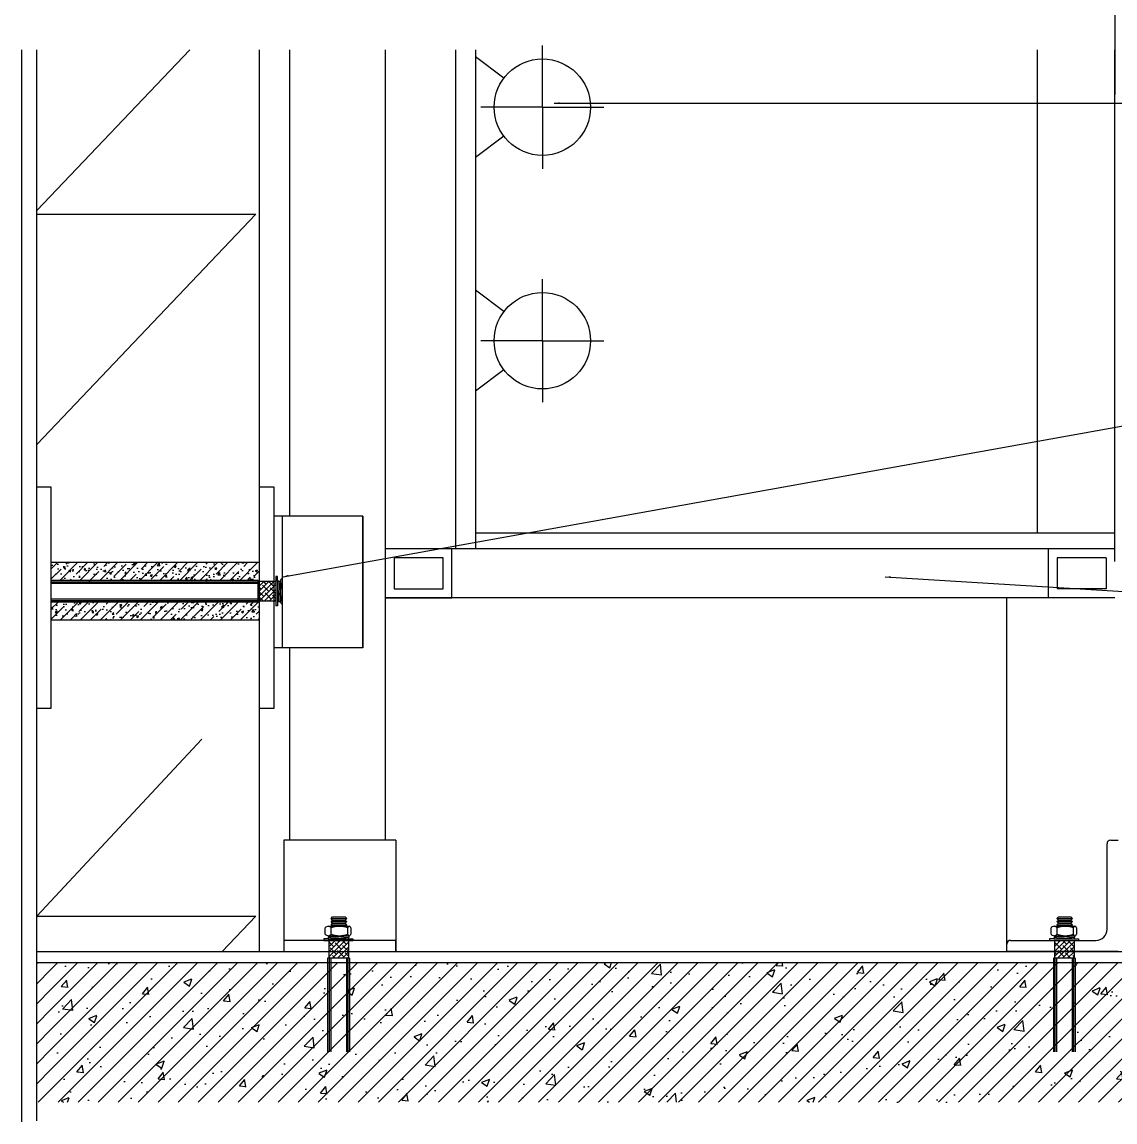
# Model space of a CAD drawing. Header units: metres. Extents: x 179535 to 180682, y 160703 to 163092.
# Drawn here: x 179534.8 to 180025.4, y 160737.5 to 161231.2 of the extents above; entities that cross this region are included whole.
import ezdxf

# ---------------------------------------------------------------- set-up
doc = ezdxf.new("R2010")
doc.units = ezdxf.units.M
for name, color, linetype in [('00', 251, 'Continuous'), ('0节点3', 3, 'Continuous'), ('0节点4', 1, 'Continuous'), ('0节点填充', 251, 'Continuous'), ('10', 8, 'Continuous'), ('18', 4, 'Continuous'), ('7', 7, 'Continuous'), ('家具外线', 1, 'Continuous'), ('看线-15', 8, 'Continuous')]:
    doc.layers.add(name, color=color, linetype=linetype)
doc.dimstyles.get("Standard").update_dxf_attribs({"dimtxt": 2.5, "dimasz": 2.5, "dimexe": 1.25, "dimexo": 0.625, "dimtad": 1, "dimcen": 2.5, "dimazin": 3, "dimtfac": 1, "dimtmove": 0, "dimatfit": 3})

msp = doc.modelspace()

# ---------------------------------------------------------------- hatches: boundary and pattern name
at = {"layer": '00'}
h = msp.add_hatch(dxfattribs=at)
h.set_pattern_fill('AR-CONC', scale=0.05)
h.paths.add_polyline_path([(179547.77, 160988.55), (179547.77, 160980.55), (179640.72, 160980.55), (179640.72, 160980.05), (179641.38, 160980.05), (179641.38, 160988.55)])
h = msp.add_hatch(dxfattribs=at)
h.set_pattern_fill('ANSI35')
h.paths.add_polyline_path([(179641.38, 160988.55), (179547.77, 160988.55), (179547.77, 160980.55), (179640.72, 160980.55), (179640.72, 160980.05), (179641.38, 160980.05)])
h = msp.add_hatch(dxfattribs=at)
h.set_pattern_fill('AR-CONC', scale=0.05)
h.paths.add_polyline_path([(179547.77, 160962.94), (179547.77, 160970.94), (179640.72, 160970.94), (179640.72, 160971.44), (179641.38, 160971.44), (179641.38, 160962.94)])
h = msp.add_hatch(dxfattribs=at)
h.set_pattern_fill('ANSI35')
h.paths.add_polyline_path([(179641.38, 160962.94), (179547.77, 160962.94), (179547.77, 160970.94), (179640.72, 160970.94), (179640.72, 160971.44), (179641.38, 160971.44)])
at = {"layer": '0节点填充'}
h = msp.add_hatch(dxfattribs=at)
h.set_pattern_fill('ANSI31', scale=2)
h.paths.add_polyline_path([(179541.38, 160746.37), (179547.77, 160746.37), (179547.77, 160809.05), (179541.38, 160809.05)])
h = msp.add_hatch(dxfattribs=at)
h.set_pattern_fill('ANSI31', scale=2)
h.paths.add_polyline_path([(179547.77, 160809.05), (179547.77, 160746.37), (180156.97, 160746.37), (180156.97, 160809.05)])
h = msp.add_hatch(dxfattribs=at)
h.set_pattern_fill('AR-CONC', scale=0.2)
h.paths.add_polyline_path([(179547.77, 160809.05), (179547.77, 160746.37), (180156.97, 160746.37), (180156.97, 160809.05)])
at = {"layer": '看线-15'}
h = msp.add_hatch(dxfattribs=at)
h.set_pattern_fill('ANSI38', scale=0.5)
h.paths.add_polyline_path([(179648.72, 160980.05), (179640.72, 160980.05), (179640.72, 160971.24), (179648.72, 160971.24)])
h = msp.add_hatch(dxfattribs=at)
h.set_pattern_fill('ANSI38', scale=0.5)
h.paths.add_polyline_path([(179672.45, 160819.05), (179672.45, 160811.05), (179681.25, 160811.05), (179681.25, 160819.05)])
h = msp.add_hatch(dxfattribs=at)
h.set_pattern_fill('ANSI38', scale=0.5)
h.paths.add_polyline_path([(179998.18, 160819.05), (179998.18, 160811.05), (180006.98, 160811.05), (180006.98, 160819.05)])

# ---------------------------------------------------------------- linework, layer by layer
at = {"layer": '00'}
for p, q in [((180025.34, 161241.76, -6.76), (180025.34, 161198.72, -6.76)), ((179990.35, 161218.73, -6.01), (179990.35, 161001.9, -5.6)), ((179687.77, 160950.27, -5.67), (179687.77, 161009.43, -5.67))]:
    msp.add_line(p, q, dxfattribs=at)
at = {"layer": '0节点3'}
for p, q in [((179729.35, 161218.73, -5.67), (179729.35, 160994.75, -5.67)), ((179738.35, 161218.73, -5.79), (179738.35, 160994.75, -5.69)), ((179647.77, 161009.43, -5.67), (179647.77, 160950.27, -5.67)), ((179687.77, 161009.43, -5.67), (179647.77, 161009.43, -5.67)), ((179651.48, 161009.43, -5.67), (179651.48, 160950.27, -5.67)), ((179687.77, 161009.43, -5.67), (179687.77, 160950.27, -5.67)), ((179687.77, 161009.43, -5.67), (179687.77, 160950.27, -5.67)), ((179687.77, 161009.43, -5.67), (179687.77, 160950.27, -5.67)), ((179738.35, 161001.9, -5.67), (180025.35, 161001.9, -5.67)), ((180025.35, 160994.75, -7.12), (179697.77, 160994.75, -5.67)), ((179995.35, 160994.75, -6.17), (179995.36, 160972.75, -6.36)), ((180021.36, 160990.75, -6.22), (179999.36, 160990.75, -6.23)), ((179999.36, 160990.75, -6.28), (179999.36, 160976.75, -6.36)), ((180021.35, 160990.75, -6.28), (180021.35, 160976.75, -6.36)), ((180025.35, 160972.75, -7.12), (179697.77, 160972.75, -5.67)), ((179976.77, 160817.4, -5.67), (179976.77, 160972.75, -7.09)), ((180021.35, 160976.75, -6.36), (179999.36, 160976.75, -6.36)), ((179687.77, 160950.27, -5.67), (179647.77, 160950.27, -5.67)), ((179702.49, 160864.05, -5.67), (179652.36, 160864.05, -5.67)), ((179652.36, 160864.05, -5.67), (179652.36, 160814.05, -5.67)), ((179702.49, 160864.05, -5.67), (179702.49, 160814.05, -5.67)), ((180023.42, 160864.05, -5.67), (180026.77, 160864.05, -5.67)), ((180021.77, 160824.05, -5.67), (180021.77, 160862.4, -5.67)), ((179702.49, 160819.05, -5.67), (179652.36, 160819.05, -5.67)), ((179702.49, 160814.05, -5.67), (179702.49, 160819.05, -5.67)), ((179976.77, 160814.05, -5.67), (179976.77, 160817.4, -5.67)), ((179978.42, 160819.05, -5.67), (180016.77, 160819.05, -5.67)), ((180026.77, 160814.05, -5.67), (179976.77, 160814.05, -5.67))]:
    msp.add_line(p, q, dxfattribs=at)
for points in [[(179547.77, 161022.63), (179547.77, 160923.12), (179541.38, 160923.12), (179541.38, 161022.63)], [(179647.77, 161022.63), (179647.77, 160923.12), (179641.38, 160923.12), (179641.38, 161022.63)], [(179697.77, 160972.75), (179727.77, 160972.75), (179727.77, 160994.75), (179697.77, 160994.75)], [(179701.77, 160976.75), (179723.77, 160976.75), (179723.77, 160990.75), (179701.77, 160990.75)]]:
    msp.add_lwpolyline(points, close=True, dxfattribs=at)
for centre, radius, start, end in [((180023.42, 160862.4, -5.67), 1.65, 90, 180), ((180016.77, 160824.05, -5.67), 5, 270, 0), ((179978.42, 160817.4, -5.67), 1.65, 90, 180)]:
    msp.add_arc(centre, radius, start, end, dxfattribs=at)
at = {"layer": '0节点4'}
for p, q in [((179541.38, 160738, -5.67), (179541.38, 161218.73, -5.67)), ((179654.77, 161218.73, -5.67), (179654.77, 161009.43, -5.67)), ((179697.77, 161218.73, -5.67), (179697.77, 160864.05, -5.67)), ((179641.38, 160988.55, -5.67), (179547.77, 160988.55, -5.67)), ((179641.38, 160962.75, -5.67), (179547.77, 160962.75, -5.67)), ((179654.77, 160950.27, -5.67), (179654.77, 160864.05, -5.67))]:
    msp.add_line(p, q, dxfattribs=at)
at = {"layer": '10'}
for p, q in [((179541.38, 161146.63, -5.67), (179610.03, 161218.73, -5.67)), ((179541.38, 161144.95, -5.67), (179639.77, 161144.95, -5.67)), ((179541.38, 161041.62, -5.67), (179639.77, 161144.95, -5.67)), ((179541.38, 160829.9, -5.67), (179615.42, 160909.34, -5.67)), ((179541.38, 160829.9, -5.67), (179639.77, 160829.9, -5.67)), ((179624.68, 160814.05, -5.67), (179639.77, 160829.9, -5.67)), ((179541.38, 160809.05, -5.67), (180156.97, 160809.05, -5.67))]:
    msp.add_line(p, q, dxfattribs=at)
at = {"layer": '18'}
for p, q in [((179534.77, 160737.53, -5.67), (179534.77, 161218.73, -5.67)), ((179641.38, 160814.05, -5.67), (179641.38, 161218.73, -5.67)), ((179541.38, 160814.05, -5.67), (180156.97, 160814.05, -5.67))]:
    msp.add_line(p, q, dxfattribs=at)
at = {"layer": '家具外线'}
for p, q in [((179768.32, 161192.98, -5.43), (179768.32, 161220.62, -5.43)), ((179751.05, 161206.03, -5.43), (179738.35, 161215.63, -5.43)), ((180025.35, 160989.05, -5.78), (180025.34, 161218.73, -6.76)), ((179768.32, 161192.98, -5.43), (179740.68, 161192.98, -5.43)), ((179768.32, 161192.98, -5.43), (179768.32, 161165.33, -5.43)), ((179768.32, 161192.98, -5.43), (179795.96, 161192.98, -5.43)), ((179751.05, 161179.92, -5.43), (179738.35, 161170.32, -5.43)), ((179768.32, 161088.15, -5.43), (179768.32, 161115.8, -5.43)), ((179751.05, 161101.21, -5.43), (179738.35, 161110.81, -5.43)), ((179768.32, 161088.15, -5.43), (179740.68, 161088.15, -5.43)), ((179768.32, 161088.15, -5.43), (179768.32, 161060.51, -5.43)), ((179768.32, 161088.15, -5.43), (179795.96, 161088.15, -5.43)), ((179751.05, 161075.1, -5.43), (179738.35, 161065.5, -5.43))]:
    msp.add_line(p, q, dxfattribs=at)
for centre in [(179768.32, 161192.98, -5.43), (179768.32, 161088.15, -5.43)]:
    msp.add_circle(centre, 21.64, dxfattribs=at)
at = {"layer": '看线-15'}
for p, q in [((179640.72, 160980.55, -5.67), (179547.77, 160980.55, -5.67)), ((179640.72, 160979.85, -5.67), (179547.77, 160979.85, -5.67)), ((179640.72, 160979.15, -5.67), (179547.77, 160979.15, -5.67)), ((179640.72, 160970.75, -5.67), (179640.72, 160980.55, -5.67)), ((179640.72, 160971.24, -5.67), (179640.72, 160980.05, -5.67)), ((179648.72, 160980.05, -5.67), (179640.72, 160980.05, -5.67)), ((179648.72, 160982.27, -5.67), (179648.72, 160969.22, -5.67)), ((179649.42, 160982.27, -5.67), (179648.72, 160982.27, -5.67)), ((179649.42, 160980.24, -5.67), (179649.42, 160982.27, -5.67)), ((179649.42, 160980.24, -5.67), (179649.42, 160971.24, -5.67)), ((179650.12, 160980.24, -5.67), (179649.42, 160980.24, -5.67)), ((179650.12, 160980.24, -5.67), (179649.42, 160980.24, -5.67)), ((179650.82, 160980.05, -5.67), (179650.13, 160980.05, -5.67)), ((179650.82, 160980.24, -5.67), (179650.82, 160970.74, -5.67)), ((179650.82, 160980.24, -5.67), (179650.82, 160978.9, -5.67)), ((179650.82, 160978.9, -5.67), (179650.82, 160971.29, -5.67)), ((179640.72, 160972.15, -5.67), (179547.77, 160972.15, -5.67)), ((179640.72, 160971.45, -5.67), (179547.77, 160971.45, -5.67)), ((179640.72, 160970.75, -5.67), (179547.77, 160970.75, -5.67)), ((179648.72, 160971.24, -5.67), (179640.72, 160971.24, -5.67)), ((179649.42, 160969.22, -5.67), (179648.72, 160969.22, -5.67)), ((179649.42, 160971.24, -5.67), (179649.42, 160969.22, -5.67)), ((179650.12, 160971.24, -5.67), (179649.42, 160971.24, -5.67)), ((179650.82, 160971.01, -5.67), (179650.12, 160971.01, -5.67)), ((179650.82, 160971.29, -5.67), (179650.82, 160970.74, -5.67)), ((179673.5, 160828.85, -5.67), (179674.2, 160829.55, -5.67)), ((179674.2, 160829.55, -5.67), (179679.8, 160829.55, -5.67)), ((179679.8, 160829.55, -5.67), (179680.5, 160828.85, -5.67)), ((179999.23, 160828.85, -5.67), (179999.93, 160829.55, -5.67)), ((179999.93, 160829.55, -5.67), (180005.53, 160829.55, -5.67)), ((180005.53, 160829.55, -5.67), (180006.23, 160828.85, -5.67)), ((179670.91, 160821.85, -5.67), (179670.91, 160824.65, -5.67)), ((179672.25, 160825.35, -5.67), (179673.59, 160825.35, -5.67)), ((179672.25, 160825.35, -5.67), (179681.75, 160825.35, -5.67)), ((179674.2, 160828.15, -5.67), (179673.5, 160828.85, -5.67)), ((179673.5, 160828.85, -5.67), (179680.5, 160828.85, -5.67)), ((179673.5, 160827.45, -5.67), (179674.2, 160828.15, -5.67)), ((179674.2, 160826.75, -5.67), (179673.5, 160827.45, -5.67)), ((179673.5, 160827.45, -5.67), (179680.5, 160827.45, -5.67)), ((179673.5, 160826.05, -5.67), (179674.2, 160826.75, -5.67)), ((179674.2, 160825.35, -5.67), (179673.5, 160826.05, -5.67)), ((179673.5, 160826.05, -5.67), (179680.5, 160826.05, -5.67)), ((179673.59, 160825.35, -5.67), (179681.21, 160825.35, -5.67)), ((179673.59, 160821.85, -5.67), (179673.59, 160824.65, -5.67)), ((179674.2, 160828.15, -5.67), (179679.8, 160828.15, -5.67)), ((179674.2, 160826.75, -5.67), (179679.8, 160826.75, -5.67)), ((179680.5, 160828.85, -5.67), (179679.8, 160828.15, -5.67)), ((179679.8, 160828.15, -5.67), (179680.5, 160827.45, -5.67)), ((179680.5, 160827.45, -5.67), (179679.8, 160826.75, -5.67)), ((179679.8, 160826.75, -5.67), (179680.5, 160826.05, -5.67)), ((179680.5, 160826.05, -5.67), (179679.8, 160825.35, -5.67)), ((179680.95, 160821.85, -5.67), (179680.95, 160824.65, -5.67)), ((179681.21, 160825.35, -5.67), (179681.75, 160825.35, -5.67)), ((179682.3, 160824.72, -5.67), (179682.3, 160821.78, -5.67)), ((179996.64, 160821.85, -5.67), (179996.64, 160824.65, -5.67)), ((179997.98, 160825.35, -5.67), (179999.33, 160825.35, -5.67)), ((179997.98, 160825.35, -5.67), (180007.49, 160825.35, -5.67)), ((179999.93, 160828.15, -5.67), (179999.23, 160828.85, -5.67)), ((179999.23, 160828.85, -5.67), (180006.23, 160828.85, -5.67)), ((179999.23, 160827.45, -5.67), (179999.93, 160828.15, -5.67)), ((179999.93, 160826.75, -5.67), (179999.23, 160827.45, -5.67)), ((179999.23, 160827.45, -5.67), (180006.23, 160827.45, -5.67)), ((179999.23, 160826.05, -5.67), (179999.93, 160826.75, -5.67)), ((179999.93, 160825.35, -5.67), (179999.23, 160826.05, -5.67)), ((179999.23, 160826.05, -5.67), (180006.23, 160826.05, -5.67)), ((179999.33, 160825.35, -5.67), (180006.94, 160825.35, -5.67)), ((179999.33, 160821.85, -5.67), (179999.33, 160824.65, -5.67)), ((179999.93, 160828.15, -5.67), (180005.53, 160828.15, -5.67)), ((179999.93, 160826.75, -5.67), (180005.53, 160826.75, -5.67)), ((180006.23, 160828.85, -5.67), (180005.53, 160828.15, -5.67)), ((180005.53, 160828.15, -5.67), (180006.23, 160827.45, -5.67)), ((180006.23, 160827.45, -5.67), (180005.53, 160826.75, -5.67)), ((180005.53, 160826.75, -5.67), (180006.23, 160826.05, -5.67)), ((180006.23, 160826.05, -5.67), (180005.53, 160825.35, -5.67)), ((180006.68, 160821.85, -5.67), (180006.68, 160824.65, -5.67)), ((180006.94, 160825.35, -5.67), (180007.49, 160825.35, -5.67)), ((180008.03, 160824.72, -5.67), (180008.03, 160821.78, -5.67)), ((179670.22, 160819.75, -5.67), (179670.22, 160819.05, -5.67)), ((179672.25, 160819.75, -5.67), (179670.22, 160819.75, -5.67)), ((179670.22, 160819.75, -5.67), (179670.22, 160819.05, -5.67)), ((179672.25, 160819.75, -5.67), (179670.22, 160819.75, -5.67)), ((179672.25, 160821.15, -5.67), (179673.59, 160821.15, -5.67)), ((179672.25, 160821.15, -5.67), (179681.75, 160821.15, -5.67)), ((179672.25, 160820.45, -5.67), (179672.25, 160819.75, -5.67)), ((179672.25, 160820.45, -5.67), (179672.25, 160819.75, -5.67)), ((179672.25, 160819.75, -5.67), (179681.25, 160819.75, -5.67)), ((179672.25, 160819.75, -5.67), (179681.25, 160819.75, -5.67)), ((179672.45, 160821.15, -5.67), (179672.45, 160820.46, -5.67)), ((179673.59, 160821.15, -5.67), (179681.21, 160821.15, -5.67)), ((179681.21, 160821.15, -5.67), (179681.75, 160821.15, -5.67)), ((179681.25, 160820.45, -5.67), (179681.25, 160819.75, -5.67)), ((179681.25, 160819.75, -5.67), (179683.28, 160819.75, -5.67)), ((179681.25, 160819.75, -5.67), (179683.28, 160819.75, -5.67)), ((179681.48, 160821.15, -5.67), (179681.48, 160820.45, -5.67)), ((179683.28, 160819.75, -5.67), (179683.28, 160819.05, -5.67)), ((179683.28, 160819.75, -5.67), (179683.28, 160819.05, -5.67)), ((179995.96, 160819.75, -5.67), (179995.96, 160819.05, -5.67)), ((179997.98, 160819.75, -5.67), (179995.96, 160819.75, -5.67)), ((179995.96, 160819.75, -5.67), (179995.96, 160819.05, -5.67)), ((179997.98, 160819.75, -5.67), (179995.96, 160819.75, -5.67)), ((179997.98, 160821.15, -5.67), (179999.33, 160821.15, -5.67)), ((179997.98, 160821.15, -5.67), (180007.49, 160821.15, -5.67)), ((179997.98, 160820.45, -5.67), (179997.98, 160819.75, -5.67)), ((179997.98, 160820.45, -5.67), (179997.98, 160819.75, -5.67)), ((179997.98, 160819.75, -5.67), (180006.98, 160819.75, -5.67)), ((179997.98, 160819.75, -5.67), (180006.98, 160819.75, -5.67)), ((179998.18, 160821.15, -5.67), (179998.18, 160820.46, -5.67)), ((179999.33, 160821.15, -5.67), (180006.94, 160821.15, -5.67)), ((180006.94, 160821.15, -5.67), (180007.49, 160821.15, -5.67)), ((180006.98, 160820.45, -5.67), (180006.98, 160819.75, -5.67)), ((180006.98, 160819.75, -5.67), (180009.01, 160819.75, -5.67)), ((180006.98, 160819.75, -5.67), (180009.01, 160819.75, -5.67)), ((180007.21, 160821.15, -5.67), (180007.21, 160820.45, -5.67)), ((180009.01, 160819.75, -5.67), (180009.01, 160819.05, -5.67)), ((180009.01, 160819.75, -5.67), (180009.01, 160819.05, -5.67)), ((179670.22, 160819.05, -5.67), (179683.28, 160819.05, -5.67)), ((179670.22, 160819.05, -5.67), (179683.28, 160819.05, -5.67)), ((179672.45, 160819.05, -5.67), (179672.45, 160811.05, -5.67)), ((179681.25, 160819.05, -5.67), (179681.25, 160811.05, -5.67)), ((179995.96, 160819.05, -5.67), (180009.01, 160819.05, -5.67)), ((179995.96, 160819.05, -5.67), (180009.01, 160819.05, -5.67)), ((179998.18, 160819.05, -5.67), (179998.18, 160811.05, -5.67)), ((180006.98, 160819.05, -5.67), (180006.98, 160811.05, -5.67)), ((179681.75, 160811.05, -5.67), (179671.95, 160811.05, -5.67)), ((179671.95, 160811.05, -5.67), (179671.95, 160769.06, -5.67)), ((179681.25, 160811.05, -5.67), (179672.45, 160811.05, -5.67)), ((179672.65, 160811.05, -5.67), (179672.65, 160769.06, -5.67)), ((179673.35, 160811.05, -5.67), (179673.35, 160769.06, -5.67)), ((179680.35, 160811.05, -5.67), (179680.35, 160769.06, -5.67)), ((179681.05, 160811.05, -5.67), (179681.05, 160769.06, -5.67)), ((179681.75, 160811.05, -5.67), (179681.75, 160769.06, -5.67)), ((180007.48, 160811.05, -5.67), (179997.68, 160811.05, -5.67)), ((179997.68, 160811.05, -5.67), (179997.68, 160769.06, -5.67)), ((180006.98, 160811.05, -5.67), (179998.18, 160811.05, -5.67)), ((179998.38, 160811.05, -5.67), (179998.38, 160769.06, -5.67)), ((179999.08, 160811.05, -5.67), (179999.08, 160769.06, -5.67)), ((180006.08, 160811.05, -5.67), (180006.08, 160769.06, -5.67)), ((180006.78, 160811.05, -5.67), (180006.78, 160769.06, -5.67)), ((180007.48, 160811.05, -5.67), (180007.48, 160769.06, -5.67))]:
    msp.add_line(p, q, dxfattribs=at)
for centre, radius, start, end in [((180109.21, 161010.48, -5.67), 460.78, 183.76, 184.91), ((180109.91, 161010.46, -5.67), 460.78, 183.76, 184.91), ((179652.46, 160980.24, -5.67), 1.64, 124.91, 235.09), ((179660.82, 160975.22, -5.67), 10, 158.42, 201.58), ((179651.49, 160970.87, -5.67), 0.68, 87.07, 272.93), ((179672.25, 160823.71, -5.67), 1.64, 34.91, 145.09), ((179677.27, 160815.36, -5.67), 10, 68.42, 111.58), ((179681.63, 160824.69, -5.67), 0.68, 357.07, 182.93), ((179997.98, 160823.71, -5.67), 1.64, 34.91, 145.09), ((180003, 160815.36, -5.67), 10, 68.42, 111.58), ((180007.36, 160824.69, -5.67), 0.68, 357.07, 182.93), ((179672.25, 160822.79, -5.67), 1.64, 214.91, 325.09), ((179642.02, 161279.54, -5.67), 460.78, 273.76, 274.91), ((179642.03, 161280.24, -5.67), 460.78, 273.76, 274.91), ((179677.27, 160831.15, -5.67), 10, 248.42, 291.58), ((179681.63, 160821.82, -5.67), 0.68, 177.07, 2.93), ((179997.98, 160822.79, -5.67), 1.64, 214.91, 325.09), ((179967.75, 161279.54, -5.67), 460.78, 273.76, 274.91), ((179967.76, 161280.24, -5.67), 460.78, 273.76, 274.91), ((180003, 160831.15, -5.67), 10, 248.42, 291.58), ((180007.36, 160821.82, -5.67), 0.68, 177.07, 2.93)]:
    msp.add_arc(centre, radius, start, end, dxfattribs=at)

# ---------------------------------------------------------------- leaders
at = {"layer": '7'}
for points in [[(179773.56, 161194.75, -5.67), (180387.43, 161194.75, -5.67)], [(179651.95, 160982.25, -5.67), (180258.75, 161091.14, -5.67), (180388.08, 161091.14, -5.67)], [(179922.23, 160982.19, -5.67), (180249.22, 160961.92, -5.67), (180379.18, 160961.92, -5.67)]]:
    msp.add_leader(points, dimstyle='Standard', dxfattribs=at)

doc.saveas('drawing.dxf')
